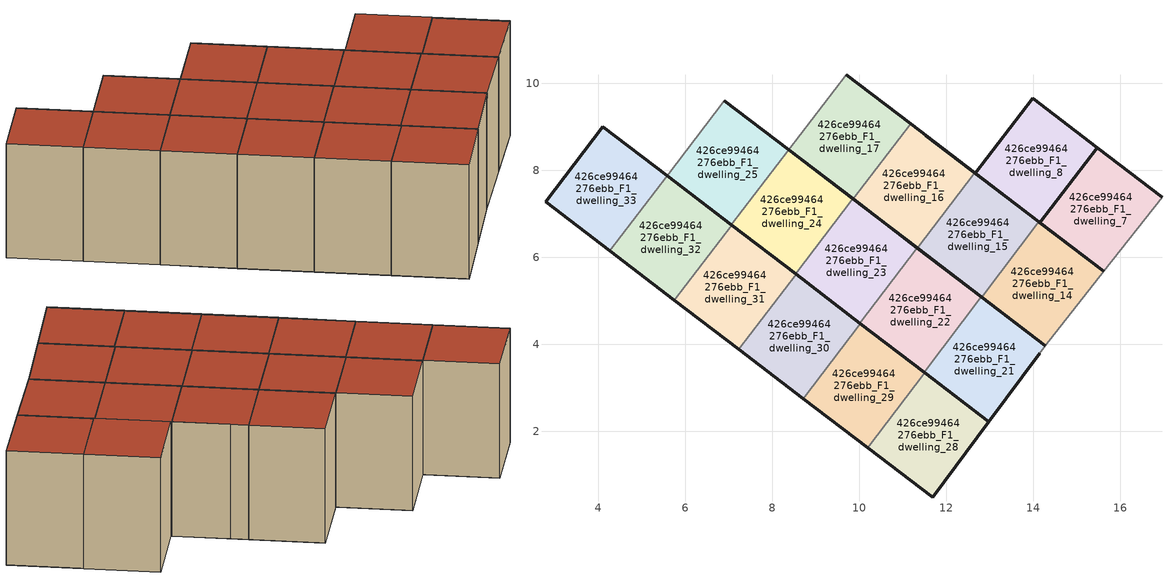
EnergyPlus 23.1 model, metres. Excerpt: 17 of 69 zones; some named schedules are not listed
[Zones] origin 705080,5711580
426ce99464276ebb_F1_dwelling_14
 floor to 426ce99464276ebb_F0_dwelling_14 (EU_floor_Construction): 14.28,3.97 15.62,5.68 14.13,6.81 12.81,5.09 z3
 wall outside (EU_wall_Construction): 14.28,3.97 12.81,5.09 / 14.13,6.81 15.62,5.68 z3:6
 wall adiabatic (EU_wall_Construction): 15.62,5.68 14.28,3.97 z3:6
 wall to 426ce99464276ebb_F1_dwelling_15 (EU_wall_Construction): 12.81,5.09 14.13,6.81 z3:6
 roof outside (EU_roof_Construction): 15.62,5.68 14.28,3.97 12.81,5.09 14.13,6.81 z6
426ce99464276ebb_F1_dwelling_15
 floor to 426ce99464276ebb_F0_dwelling_15 (EU_floor_Construction): 12.81,5.09 14.13,6.81 12.65,7.94 11.33,6.21 z3
 wall outside (EU_wall_Construction): 12.81,5.09 11.33,6.21 / 12.65,7.94 14.13,6.81 z3:6
 wall to 426ce99464276ebb_F1_dwelling_16 (EU_wall_Construction): 11.33,6.21 12.65,7.94 z3:6
 roof outside (EU_roof_Construction): 14.13,6.81 12.81,5.09 11.33,6.21 12.65,7.94 z6
426ce99464276ebb_F1_dwelling_16
 floor to 426ce99464276ebb_F0_dwelling_16 (EU_floor_Construction): 11.33,6.21 12.65,7.94 11.17,9.07 9.85,7.34 z3
 wall outside (EU_wall_Construction): 11.33,6.21 9.85,7.34 / 11.17,9.07 12.65,7.94 z3:6
 wall to 426ce99464276ebb_F1_dwelling_17 (EU_wall_Construction): 9.85,7.34 11.17,9.07 z3:6
 roof outside (EU_roof_Construction): 12.65,7.94 11.33,6.21 9.85,7.34 11.17,9.07 z6
426ce99464276ebb_F1_dwelling_17
 floor to 426ce99464276ebb_F0_dwelling_17 (EU_floor_Construction): 9.85,7.34 11.17,9.07 9.7,10.2 8.38,8.47 z3
 wall outside (EU_wall_Construction): 9.85,7.34 8.38,8.47 / 9.7,10.2 11.17,9.07 z3:6
 wall to 426ce99464276ebb_F1_dwelling_18 (EU_wall_Construction): 8.38,8.47 9.7,10.2 z3:6
 roof outside (EU_roof_Construction): 11.17,9.07 9.85,7.34 8.38,8.47 9.7,10.2 z6
426ce99464276ebb_F1_dwelling_21
 floor to 426ce99464276ebb_F0_dwelling_21 (EU_floor_Construction): 12.97,2.22 14.15,3.8 14.28,3.97 12.81,5.09 11.48,3.36 z3
 wall outside (EU_wall_Construction): 12.81,5.09 14.28,3.97 / 14.15,3.8 12.97,2.22 11.48,3.36 z3:6
 wall adiabatic (EU_wall_Construction): 14.28,3.97 14.15,3.8 z3:6
 wall to 426ce99464276ebb_F1_dwelling_22 (EU_wall_Construction): 11.48,3.36 12.81,5.09 z3:6
 roof outside (EU_roof_Construction): 14.28,3.97 14.15,3.8 12.97,2.22 11.48,3.36 12.81,5.09 z6
426ce99464276ebb_F1_dwelling_22
 floor to 426ce99464276ebb_F0_dwelling_22 (EU_floor_Construction): 11.48,3.36 12.81,5.09 11.33,6.22 10.01,4.49 z3
 wall outside (EU_wall_Construction): 11.48,3.36 10.01,4.49 / 11.33,6.22 12.81,5.09 z3:6
 wall to 426ce99464276ebb_F1_dwelling_23 (EU_wall_Construction): 10.01,4.49 11.33,6.22 z3:6
 roof outside (EU_roof_Construction): 12.81,5.09 11.48,3.36 10.01,4.49 11.33,6.22 z6
426ce99464276ebb_F1_dwelling_23
 floor to 426ce99464276ebb_F0_dwelling_23 (EU_floor_Construction): 10.01,4.49 11.33,6.22 9.85,7.35 8.53,5.62 z3
 wall outside (EU_wall_Construction): 10.01,4.49 8.53,5.62 / 9.85,7.35 11.33,6.22 z3:6
 wall to 426ce99464276ebb_F1_dwelling_24 (EU_wall_Construction): 8.53,5.62 9.85,7.35 z3:6
 roof outside (EU_roof_Construction): 11.33,6.22 10.01,4.49 8.53,5.62 9.85,7.35 z6
426ce99464276ebb_F1_dwelling_24
 floor to 426ce99464276ebb_F0_dwelling_24 (EU_floor_Construction): 8.53,5.62 9.85,7.35 8.37,8.47 7.05,6.75 z3
 wall outside (EU_wall_Construction): 8.53,5.62 7.05,6.75 / 8.37,8.47 9.85,7.35 z3:6
 wall to 426ce99464276ebb_F1_dwelling_25 (EU_wall_Construction): 7.05,6.75 8.37,8.47 z3:6
 roof outside (EU_roof_Construction): 9.85,7.35 8.53,5.62 7.05,6.75 8.37,8.47 z6
426ce99464276ebb_F1_dwelling_25
 floor to 426ce99464276ebb_F0_dwelling_25 (EU_floor_Construction): 7.05,6.75 8.37,8.47 6.9,9.6 5.58,7.88 z3
 wall outside (EU_wall_Construction): 7.05,6.75 5.58,7.88 / 6.9,9.6 8.37,8.47 z3:6
 wall to 426ce99464276ebb_F1_dwelling_26 (EU_wall_Construction): 5.58,7.88 6.9,9.6 z3:6
 roof outside (EU_roof_Construction): 8.37,8.47 7.05,6.75 5.58,7.88 6.9,9.6 z6
426ce99464276ebb_F1_dwelling_28
 floor to 426ce99464276ebb_F0_dwelling_28 (EU_floor_Construction): 11.68,0.48 12.97,2.22 11.5,3.35 10.19,1.62 z3
 wall outside (EU_wall_Construction): 11.5,3.35 12.97,2.22 11.68,0.48 10.19,1.62 z3:6
 wall to 426ce99464276ebb_F1_dwelling_29 (EU_wall_Construction): 10.19,1.62 11.5,3.35 z3:6
 roof outside (EU_roof_Construction): 12.97,2.22 11.68,0.48 10.19,1.62 11.5,3.35 z6
426ce99464276ebb_F1_dwelling_29
 floor to 426ce99464276ebb_F0_dwelling_29 (EU_floor_Construction): 10.19,1.62 11.5,3.35 10.02,4.48 8.71,2.75 z3
 wall outside (EU_wall_Construction): 10.19,1.62 8.71,2.75 / 10.02,4.48 11.5,3.35 z3:6
 wall to 426ce99464276ebb_F1_dwelling_30 (EU_wall_Construction): 8.71,2.75 10.02,4.48 z3:6
 roof outside (EU_roof_Construction): 11.5,3.35 10.19,1.62 8.71,2.75 10.02,4.48 z6
426ce99464276ebb_F1_dwelling_30
 floor to 426ce99464276ebb_F0_dwelling_30 (EU_floor_Construction): 8.71,2.75 10.02,4.48 8.54,5.61 7.22,3.89 z3
 wall outside (EU_wall_Construction): 8.71,2.75 7.22,3.89 / 8.54,5.61 10.02,4.48 z3:6
 wall to 426ce99464276ebb_F1_dwelling_31 (EU_wall_Construction): 7.22,3.89 8.54,5.61 z3:6
 roof outside (EU_roof_Construction): 10.02,4.48 8.71,2.75 7.22,3.89 8.54,5.61 z6
426ce99464276ebb_F1_dwelling_31
 floor to 426ce99464276ebb_F0_dwelling_31 (EU_floor_Construction): 7.22,3.89 8.54,5.61 7.06,6.74 5.74,5.02 z3
 wall outside (EU_wall_Construction): 7.22,3.89 5.74,5.02 / 7.06,6.74 8.54,5.61 z3:6
 wall to 426ce99464276ebb_F1_dwelling_32 (EU_wall_Construction): 5.74,5.02 7.06,6.74 z3:6
 roof outside (EU_roof_Construction): 8.54,5.61 7.22,3.89 5.74,5.02 7.06,6.74 z6
426ce99464276ebb_F1_dwelling_32
 floor to 426ce99464276ebb_F0_dwelling_32 (EU_floor_Construction): 5.74,5.02 7.06,6.74 5.58,7.87 4.26,6.15 z3
 wall outside (EU_wall_Construction): 5.74,5.02 4.26,6.15 / 5.58,7.87 7.06,6.74 z3:6
 wall to 426ce99464276ebb_F1_dwelling_33 (EU_wall_Construction): 4.26,6.15 5.58,7.87 z3:6
 roof outside (EU_roof_Construction): 7.06,6.74 5.74,5.02 4.26,6.15 5.58,7.87 z6
426ce99464276ebb_F1_dwelling_33
 floor to 426ce99464276ebb_F0_dwelling_33 (EU_floor_Construction): 4.26,6.15 5.58,7.87 4.1,9 2.78,7.28 z3
 wall outside (EU_wall_Construction): 4.26,6.15 2.78,7.28 4.1,9 5.58,7.87 z3:6
 roof outside (EU_roof_Construction): 5.58,7.87 4.26,6.15 2.78,7.28 4.1,9 z6
426ce99464276ebb_F1_dwelling_7
 floor to 426ce99464276ebb_F0_dwelling_7 (EU_floor_Construction): 15.62,5.68 16.96,7.38 15.46,8.52 14.15,6.8 z3
 wall outside (EU_wall_Construction): 15.62,5.68 14.15,6.8 15.46,8.52 16.96,7.38 z3:6
 wall adiabatic (EU_wall_Construction): 16.96,7.38 15.62,5.68 z3:6
 roof outside (EU_roof_Construction): 16.96,7.38 15.62,5.68 14.15,6.8 15.46,8.52 z6
426ce99464276ebb_F1_dwelling_8
 floor to 426ce99464276ebb_F0_dwelling_8 (EU_floor_Construction): 15.46,8.52 14.15,6.8 11.53,8.8 12.67,7.93 13.98,9.65 z3
 wall outside (EU_wall_Construction): 14.13,6.81 14.15,6.8 15.46,8.52 13.98,9.65 12.67,7.93 11.53,8.8 14.13,6.81 z3:6
 roof outside (EU_roof_Construction): 14.15,6.8 15.46,8.52 13.98,9.65 12.67,7.93 11.53,8.8 z6
[Building]
EU S2 Campaign: North Axis=0; Terrain=City; Solar Distribution=FullExterior
[Site:Location]
London: Latitude=51.5; Longitude=-0.5; Time Zone=0; Elevation=25
[SizingPeriod:WeatherFileDays]
AnnualSizingPeriod: Begin Month=1; Begin Day of Month=1; End Month=12; End Day of Month=31; Day of Week for Start Day=Monday; Use Weather File Daylight Saving Period=No; Use Weather File Rain and Snow Indicators=No
[MATERIAL]
EU_InternalMass_Material: Roughness=MediumRough; Thickness=0.1; Conductivity=1; Density=1800; Specific Heat=900; Thermal Absorptance=0.9; Solar Absorptance=0.7; Visible Absorptance=0.7
[MATERIAL:NOMASS] Roughness=MediumRough; Thermal Absorptance=0.9; Solar Absorptance=0.7; Visible Absorptance=0.7
Name | Thermal Resistance
EU_wall_NoMass | 0.635353
EU_roof_NoMass | 0.675062
EU_floor_NoMass | 1.96382
[CONSTRUCTION]
EU_wall_Construction: EU_wall_NoMass
EU_roof_Construction: EU_roof_NoMass
EU_floor_Construction: EU_floor_NoMass
EU_InternalMass_Construction: EU_InternalMass_Material
[ZONE] Type=1; Multiplier=1; Ceiling Height=autocalculate; Floor Area=autocalculate; Part of Total Floor Area=Yes
Name | Volume
426ce99464276ebb_F1_dwelling_14; 426ce99464276ebb_F1_dwelling_24 | 12.1282
426ce99464276ebb_F1_dwelling_15; 426ce99464276ebb_F1_dwelling_29 | 12.1187
426ce99464276ebb_F1_dwelling_16 | 12.1223
426ce99464276ebb_F1_dwelling_17; 426ce99464276ebb_F1_dwelling_31; 426ce99464276ebb_F1_dwelling_33 | 12.1238
426ce99464276ebb_F1_dwelling_21; 426ce99464276ebb_F1_dwelling_32 | 12.1252
426ce99464276ebb_F1_dwelling_22 | 12.1318
426ce99464276ebb_F1_dwelling_23 | 12.126
426ce99464276ebb_F1_dwelling_25 | 12.1274
426ce99464276ebb_F1_dwelling_28; 426ce99464276ebb_F1_dwelling_30 | 12.1296
426ce99464276ebb_F1_dwelling_7 | 12.1245
426ce99464276ebb_F1_dwelling_8 | 12.1289
[INTERNALMASS] Construction=EU_InternalMass_Construction
Name | Zone or ZoneList | Surface Area
426ce99464276ebb_F1_dwelling_7_EU_InternalMass | 426ce99464276ebb_F1_dwelling_7 | 3.92671
426ce99464276ebb_F1_dwelling_8_EU_InternalMass | 426ce99464276ebb_F1_dwelling_8 | 3.92996
426ce99464276ebb_F1_dwelling_14_EU_InternalMass | 426ce99464276ebb_F1_dwelling_14 | 4.42161
426ce99464276ebb_F1_dwelling_15_EU_InternalMass | 426ce99464276ebb_F1_dwelling_15 | 4.42103
426ce99464276ebb_F1_dwelling_16_EU_InternalMass | 426ce99464276ebb_F1_dwelling_16 | 4.41966
426ce99464276ebb_F1_dwelling_17_EU_InternalMass | 426ce99464276ebb_F1_dwelling_17 | 4.41837
426ce99464276ebb_F1_dwelling_21_EU_InternalMass | 426ce99464276ebb_F1_dwelling_21 | 4.41927
426ce99464276ebb_F1_dwelling_22_EU_InternalMass | 426ce99464276ebb_F1_dwelling_22 | 4.42092
426ce99464276ebb_F1_dwelling_23_EU_InternalMass | 426ce99464276ebb_F1_dwelling_23 | 4.42084
426ce99464276ebb_F1_dwelling_24_EU_InternalMass | 426ce99464276ebb_F1_dwelling_24 | 4.41965
426ce99464276ebb_F1_dwelling_25_EU_InternalMass | 426ce99464276ebb_F1_dwelling_25 | 3.92987
426ce99464276ebb_F1_dwelling_28_EU_InternalMass | 426ce99464276ebb_F1_dwelling_28 | 3.92773
426ce99464276ebb_F1_dwelling_29_EU_InternalMass | 426ce99464276ebb_F1_dwelling_29 | 3.92989
426ce99464276ebb_F1_dwelling_30_EU_InternalMass | 426ce99464276ebb_F1_dwelling_30 | 3.92749
426ce99464276ebb_F1_dwelling_31_EU_InternalMass | 426ce99464276ebb_F1_dwelling_31 | 3.93104
426ce99464276ebb_F1_dwelling_32_EU_InternalMass | 426ce99464276ebb_F1_dwelling_32 | 3.93104
426ce99464276ebb_F1_dwelling_33_EU_InternalMass | 426ce99464276ebb_F1_dwelling_33 | 3.92986
[OTHEREQUIPMENT] Fuel Type=Electricity; Design Level Calculation Method=Watts/Area; Power per Zone Floor Area=1; Fraction Latent=0; Fraction Radiant=0; Fraction Lost=0; Carbon Dioxide Generation Rate=0; EndUse Subcategory=EU_Step8_InternalGains
Name | Zone or ZoneList or Space or SpaceList | Schedule
EU_Step8_InternalGain_426ce99464276ebb_F1_dwelling_7_f000 | 426ce99464276ebb_F1_dwelling_7 | EU_Step8_GainSchedule_426ce99464276ebb_F1_dwelling_7_f000
EU_Step8_InternalGain_426ce99464276ebb_F1_dwelling_8_f000 | 426ce99464276ebb_F1_dwelling_8 | EU_Step8_GainSchedule_426ce99464276ebb_F1_dwelling_8_f000
EU_Step8_InternalGain_426ce99464276ebb_F1_dwelling_14_f000 | 426ce99464276ebb_F1_dwelling_14 | EU_Step8_GainSchedule_426ce99464276ebb_F1_dwelling_14_f000
EU_Step8_InternalGain_426ce99464276ebb_F1_dwelling_15_f000 | 426ce99464276ebb_F1_dwelling_15 | EU_Step8_GainSchedule_426ce99464276ebb_F1_dwelling_15_f000
EU_Step8_InternalGain_426ce99464276ebb_F1_dwelling_16_f000 | 426ce99464276ebb_F1_dwelling_16 | EU_Step8_GainSchedule_426ce99464276ebb_F1_dwelling_16_f000
EU_Step8_InternalGain_426ce99464276ebb_F1_dwelling_17_f000 | 426ce99464276ebb_F1_dwelling_17 | EU_Step8_GainSchedule_426ce99464276ebb_F1_dwelling_17_f000
EU_Step8_InternalGain_426ce99464276ebb_F1_dwelling_21_f000 | 426ce99464276ebb_F1_dwelling_21 | EU_Step8_GainSchedule_426ce99464276ebb_F1_dwelling_21_f000
EU_Step8_InternalGain_426ce99464276ebb_F1_dwelling_22_f000 | 426ce99464276ebb_F1_dwelling_22 | EU_Step8_GainSchedule_426ce99464276ebb_F1_dwelling_22_f000
EU_Step8_InternalGain_426ce99464276ebb_F1_dwelling_23_f000 | 426ce99464276ebb_F1_dwelling_23 | EU_Step8_GainSchedule_426ce99464276ebb_F1_dwelling_23_f000
EU_Step8_InternalGain_426ce99464276ebb_F1_dwelling_24_f000 | 426ce99464276ebb_F1_dwelling_24 | EU_Step8_GainSchedule_426ce99464276ebb_F1_dwelling_24_f000
EU_Step8_InternalGain_426ce99464276ebb_F1_dwelling_25_f000 | 426ce99464276ebb_F1_dwelling_25 | EU_Step8_GainSchedule_426ce99464276ebb_F1_dwelling_25_f000
EU_Step8_InternalGain_426ce99464276ebb_F1_dwelling_28_f000 | 426ce99464276ebb_F1_dwelling_28 | EU_Step8_GainSchedule_426ce99464276ebb_F1_dwelling_28_f000
EU_Step8_InternalGain_426ce99464276ebb_F1_dwelling_29_f000 | 426ce99464276ebb_F1_dwelling_29 | EU_Step8_GainSchedule_426ce99464276ebb_F1_dwelling_29_f000
EU_Step8_InternalGain_426ce99464276ebb_F1_dwelling_30_f000 | 426ce99464276ebb_F1_dwelling_30 | EU_Step8_GainSchedule_426ce99464276ebb_F1_dwelling_30_f000
EU_Step8_InternalGain_426ce99464276ebb_F1_dwelling_31_f000 | 426ce99464276ebb_F1_dwelling_31 | EU_Step8_GainSchedule_426ce99464276ebb_F1_dwelling_31_f000
EU_Step8_InternalGain_426ce99464276ebb_F1_dwelling_32_f000 | 426ce99464276ebb_F1_dwelling_32 | EU_Step8_GainSchedule_426ce99464276ebb_F1_dwelling_32_f000
EU_Step8_InternalGain_426ce99464276ebb_F1_dwelling_33_f000 | 426ce99464276ebb_F1_dwelling_33 | EU_Step8_GainSchedule_426ce99464276ebb_F1_dwelling_33_f000
[ZONEVENTILATION:DESIGNFLOWRATE] Schedule=EU_AlwaysOn; Design Flow Rate Calculation Method=AirChanges/Hour; Air Changes per Hour=0.555504; Ventilation Type=Natural; Fan Pressure Rise=0; Fan Total Efficiency=1; Constant Term Coefficient=1; Temperature Term Coefficient=0; Velocity Term Coefficient=0; Velocity Squared Term Coefficient=0; Minimum Indoor Temperature=-100; Maximum Indoor Temperature=100; Delta Temperature=-100; Minimum Outdoor Temperature=-100; Maximum Outdoor Temperature=100; Maximum Wind Speed=40
Name | Zone or ZoneList or Space or SpaceList
EU_ConstantAir_426ce99464276ebb_F1_dwelling_7 | 426ce99464276ebb_F1_dwelling_7
EU_ConstantAir_426ce99464276ebb_F1_dwelling_8 | 426ce99464276ebb_F1_dwelling_8
EU_ConstantAir_426ce99464276ebb_F1_dwelling_14 | 426ce99464276ebb_F1_dwelling_14
EU_ConstantAir_426ce99464276ebb_F1_dwelling_15 | 426ce99464276ebb_F1_dwelling_15
EU_ConstantAir_426ce99464276ebb_F1_dwelling_16 | 426ce99464276ebb_F1_dwelling_16
EU_ConstantAir_426ce99464276ebb_F1_dwelling_17 | 426ce99464276ebb_F1_dwelling_17
EU_ConstantAir_426ce99464276ebb_F1_dwelling_21 | 426ce99464276ebb_F1_dwelling_21
EU_ConstantAir_426ce99464276ebb_F1_dwelling_22 | 426ce99464276ebb_F1_dwelling_22
EU_ConstantAir_426ce99464276ebb_F1_dwelling_23 | 426ce99464276ebb_F1_dwelling_23
EU_ConstantAir_426ce99464276ebb_F1_dwelling_24 | 426ce99464276ebb_F1_dwelling_24
EU_ConstantAir_426ce99464276ebb_F1_dwelling_25 | 426ce99464276ebb_F1_dwelling_25
EU_ConstantAir_426ce99464276ebb_F1_dwelling_28 | 426ce99464276ebb_F1_dwelling_28
EU_ConstantAir_426ce99464276ebb_F1_dwelling_29 | 426ce99464276ebb_F1_dwelling_29
EU_ConstantAir_426ce99464276ebb_F1_dwelling_30 | 426ce99464276ebb_F1_dwelling_30
EU_ConstantAir_426ce99464276ebb_F1_dwelling_31 | 426ce99464276ebb_F1_dwelling_31
EU_ConstantAir_426ce99464276ebb_F1_dwelling_32 | 426ce99464276ebb_F1_dwelling_32
EU_ConstantAir_426ce99464276ebb_F1_dwelling_33 | 426ce99464276ebb_F1_dwelling_33
[HVACTEMPLATE:ZONE:IDEALLOADSAIRSYSTEM] System Availability Schedule=EU_AlwaysOn; Maximum Heating Supply Air Temperature=50; Minimum Cooling Supply Air Temperature=13; Maximum Heating Supply Air Humidity Ratio=0.0156; Minimum Cooling Supply Air Humidity Ratio=0.0077; Heating Limit=NoLimit; Cooling Limit=NoLimit; Heating Availability Schedule=EU_AlwaysOn; Cooling Availability Schedule=EU_CoolingOff; Dehumidification Control Type=ConstantSensibleHeatRatio; Cooling Sensible Heat Ratio=0.7; Dehumidification Setpoint=60; Humidification Control Type=None; Humidification Setpoint=30; Outdoor Air Method=None; Outdoor Air Flow Rate per Person=0.00944; Outdoor Air Flow Rate per Zone Floor Area=0; Outdoor Air Flow Rate per Zone=0; Demand Controlled Ventilation Type=None; Outdoor Air Economizer Type=NoEconomizer; Heat Recovery Type=None; Sensible Heat Recovery Effectiveness=0.7; Latent Heat Recovery Effectiveness=0.65
Name | Template Thermostat
426ce99464276ebb_F1_dwelling_7 | EU_HeatOnly_426ce99464276ebb_F1_dwelling_7
426ce99464276ebb_F1_dwelling_8 | EU_HeatOnly_426ce99464276ebb_F1_dwelling_8
426ce99464276ebb_F1_dwelling_14 | EU_HeatOnly_426ce99464276ebb_F1_dwelling_14
426ce99464276ebb_F1_dwelling_15 | EU_HeatOnly_426ce99464276ebb_F1_dwelling_15
426ce99464276ebb_F1_dwelling_16 | EU_HeatOnly_426ce99464276ebb_F1_dwelling_16
426ce99464276ebb_F1_dwelling_17 | EU_HeatOnly_426ce99464276ebb_F1_dwelling_17
426ce99464276ebb_F1_dwelling_21 | EU_HeatOnly_426ce99464276ebb_F1_dwelling_21
426ce99464276ebb_F1_dwelling_22 | EU_HeatOnly_426ce99464276ebb_F1_dwelling_22
426ce99464276ebb_F1_dwelling_23 | EU_HeatOnly_426ce99464276ebb_F1_dwelling_23
426ce99464276ebb_F1_dwelling_24 | EU_HeatOnly_426ce99464276ebb_F1_dwelling_24
426ce99464276ebb_F1_dwelling_25 | EU_HeatOnly_426ce99464276ebb_F1_dwelling_25
426ce99464276ebb_F1_dwelling_28 | EU_HeatOnly_426ce99464276ebb_F1_dwelling_28
426ce99464276ebb_F1_dwelling_29 | EU_HeatOnly_426ce99464276ebb_F1_dwelling_29
426ce99464276ebb_F1_dwelling_30 | EU_HeatOnly_426ce99464276ebb_F1_dwelling_30
426ce99464276ebb_F1_dwelling_31 | EU_HeatOnly_426ce99464276ebb_F1_dwelling_31
426ce99464276ebb_F1_dwelling_32 | EU_HeatOnly_426ce99464276ebb_F1_dwelling_32
426ce99464276ebb_F1_dwelling_33 | EU_HeatOnly_426ce99464276ebb_F1_dwelling_33
[SIZING:ZONE] Zone Cooling Design Supply Air Temperature Input Method=SupplyAirTemperature; Zone Cooling Design Supply Air Temperature=13; Zone Heating Design Supply Air Temperature Input Method=SupplyAirTemperature; Zone Heating Design Supply Air Temperature=50; Zone Cooling Design Supply Air Humidity Ratio=0.008; Zone Heating Design Supply Air Humidity Ratio=0.008; Cooling Design Air Flow Method=DesignDay; Cooling Design Air Flow Rate=0; Cooling Minimum Air Flow per Zone Floor Area=0.000762; Cooling Minimum Air Flow=0; Cooling Minimum Air Flow Fraction=0.2; Heating Design Air Flow Method=DesignDay; Heating Design Air Flow Rate=0; Heating Maximum Air Flow per Zone Floor Area=0.002032; Heating Maximum Air Flow=0.141576; Heating Maximum Air Flow Fraction=0.3; Account for Dedicated Outdoor Air System=No; Dedicated Outdoor Air System Control Strategy=NeutralSupplyAir; Dedicated Outdoor Air Low Setpoint Temperature for Design=autosize; Dedicated Outdoor Air High Setpoint Temperature for Design=autosize; Zone Load Sizing Method=Sensible Load Only No Latent Load; Zone Latent Cooling Design Supply Air Humidity Ratio Input Method=HumidityRatioDifference; Zone Cooling Design Supply Air Humidity Ratio Difference=0.005; Zone Latent Heating Design Supply Air Humidity Ratio Input Method=HumidityRatioDifference; Zone Humidification Design Supply Air Humidity Ratio Difference=0.005
426ce99464276ebb_F1_dwelling_7; 426ce99464276ebb_F1_dwelling_8; 426ce99464276ebb_F1_dwelling_14; 426ce99464276ebb_F1_dwelling_15; 426ce99464276ebb_F1_dwelling_16; 426ce99464276ebb_F1_dwelling_17; 426ce99464276ebb_F1_dwelling_21; 426ce99464276ebb_F1_dwelling_22; 426ce99464276ebb_F1_dwelling_23; 426ce99464276ebb_F1_dwelling_24; 426ce99464276ebb_F1_dwelling_25; 426ce99464276ebb_F1_dwelling_28; 426ce99464276ebb_F1_dwelling_29; 426ce99464276ebb_F1_dwelling_30; 426ce99464276ebb_F1_dwelling_31; 426ce99464276ebb_F1_dwelling_32; 426ce99464276ebb_F1_dwelling_33
[SCHEDULE:FILE] Column Number=1; Rows to Skip at Top=0; Number of Hours of Data=8760; Column Separator=Comma; Interpolate to Timestep=No; Minutes per Item=60; Adjust Schedule for Daylight Savings=Yes
Name | File
EU_Step8_GainSchedule_426ce99464276ebb_F1_dwelling_7_f000 | ../../schedules/426ce99464276ebb/426ce99464276ebb_F1_dwelling_7_f000_gain.csv
EU_Step8_GainSchedule_426ce99464276ebb_F1_dwelling_8_f000 | ../../schedules/426ce99464276ebb/426ce99464276ebb_F1_dwelling_8_f000_gain.csv
EU_Step8_GainSchedule_426ce99464276ebb_F1_dwelling_14_f000 | ../../schedules/426ce99464276ebb/426ce99464276ebb_F1_dwelling_14_f000_gain.csv
EU_Step8_GainSchedule_426ce99464276ebb_F1_dwelling_15_f000 | ../../schedules/426ce99464276ebb/426ce99464276ebb_F1_dwelling_15_f000_gain.csv
EU_Step8_GainSchedule_426ce99464276ebb_F1_dwelling_16_f000 | ../../schedules/426ce99464276ebb/426ce99464276ebb_F1_dwelling_16_f000_gain.csv
EU_Step8_GainSchedule_426ce99464276ebb_F1_dwelling_17_f000 | ../../schedules/426ce99464276ebb/426ce99464276ebb_F1_dwelling_17_f000_gain.csv
EU_Step8_GainSchedule_426ce99464276ebb_F1_dwelling_21_f000 | ../../schedules/426ce99464276ebb/426ce99464276ebb_F1_dwelling_21_f000_gain.csv
EU_Step8_GainSchedule_426ce99464276ebb_F1_dwelling_22_f000 | ../../schedules/426ce99464276ebb/426ce99464276ebb_F1_dwelling_22_f000_gain.csv
